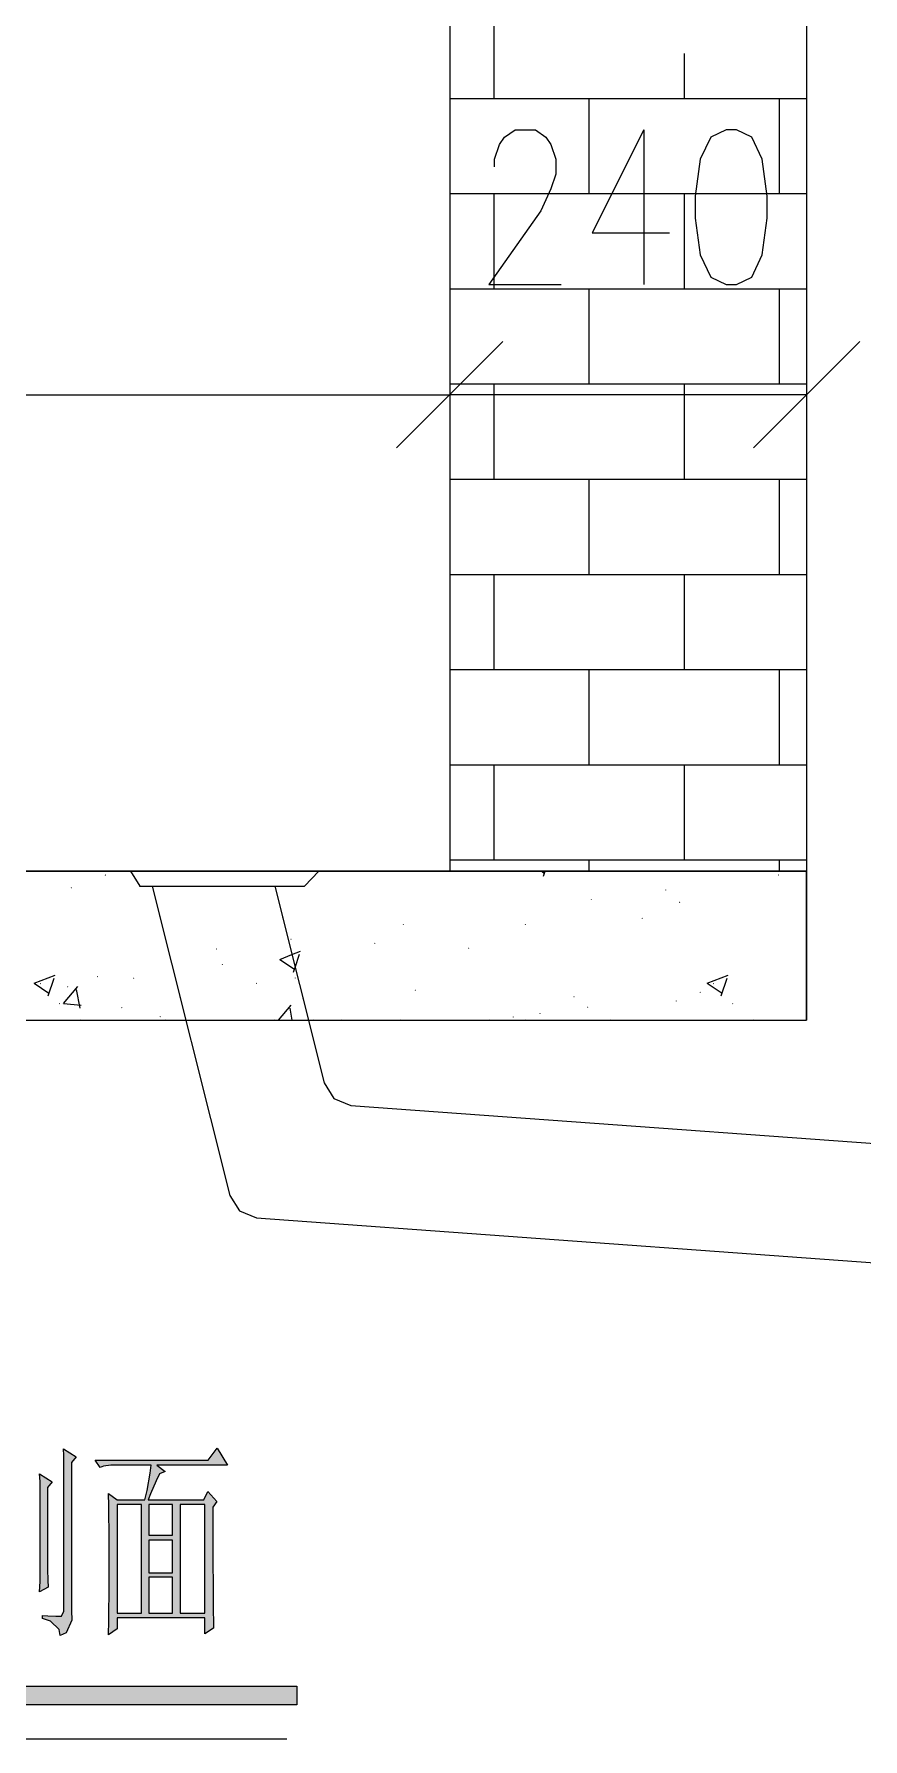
# Model space of a CAD drawing. Header units: millimetres. Extents: x -4415 to 173792, y -78716 to 47289.
# Drawn here: x 19326 to 24200, y -34156 to -24127 of the extents above; entities that cross this region are included whole.
import ezdxf

# ---------------------------------------------------------------- set-up
doc = ezdxf.new("R2010")
doc.units = ezdxf.units.MM

msp = doc.modelspace()

# ---------------------------------------------------------------- hatches: boundary and pattern name
h = msp.add_hatch(color=0)
h.dxf.hatch_style = 2
h.paths.add_polyline_path([(19598, -29056), (19594, -29052), (19598, -29048), (19602, -29052)])
h = msp.add_hatch(color=0)
h.dxf.hatch_style = 2
h.paths.add_polyline_path([(19598, -29056), (19594, -29052), (19598, -29048), (19602, -29052)])
h = msp.add_hatch(color=0)
h.dxf.hatch_style = 2
h.paths.add_polyline_path([(19598, -29056), (19594, -29052), (19598, -29048), (19602, -29052)])
h = msp.add_hatch(color=0)
h.dxf.hatch_style = 2
h.paths.add_polyline_path([(19669, -29056), (19665, -29052), (19669, -29048), (19673, -29052)])
h = msp.add_hatch(color=0)
h.dxf.hatch_style = 2
h.paths.add_polyline_path([(19745, -29078), (19741, -29074), (19745, -29070), (19749, -29074)])
h = msp.add_hatch(color=0)
h.dxf.hatch_style = 2
h.paths.add_polyline_path([(19854, -29056), (19850, -29052), (19854, -29048), (19858, -29052)])
h = msp.add_hatch(color=0)
h.dxf.hatch_style = 2
h.paths.add_polyline_path([(19854, -29056), (19850, -29052), (19854, -29048), (19858, -29052)])
h = msp.add_hatch(color=0)
h.dxf.hatch_style = 2
h.paths.add_polyline_path([(19854, -29056), (19850, -29052), (19854, -29048), (19858, -29052)])
h = msp.add_hatch(color=0)
h.dxf.hatch_style = 2
h.paths.add_polyline_path([(19907, -29056), (19903, -29052), (19907, -29048), (19911, -29052)])
h = msp.add_hatch(color=0)
h.dxf.hatch_style = 2
h.paths.add_polyline_path([(21342, -29056), (21338, -29052), (21342, -29048), (21346, -29052)])
h = msp.add_hatch(color=0)
h.dxf.hatch_style = 2
h.paths.add_polyline_path([(21342, -29056), (21338, -29052), (21342, -29048), (21346, -29052)])
h = msp.add_hatch(color=0)
h.dxf.hatch_style = 2
h.paths.add_polyline_path([(21342, -29056), (21338, -29052), (21342, -29048), (21346, -29052)])
h = msp.add_hatch(color=0)
h.dxf.hatch_style = 2
h.paths.add_polyline_path([(21390, -29056), (21386, -29052), (21390, -29048), (21393, -29052)])
h = msp.add_hatch(color=0)
h.dxf.hatch_style = 2
h.paths.add_polyline_path([(21390, -29056), (21386, -29052), (21390, -29048), (21393, -29052)])
h = msp.add_hatch(color=0)
h.dxf.hatch_style = 2
h.paths.add_polyline_path([(21390, -29056), (21386, -29052), (21390, -29048), (21393, -29052)])
h = msp.add_hatch(color=0)
h.dxf.hatch_style = 2
h.paths.add_polyline_path([(21882, -29056), (21878, -29052), (21882, -29048), (21886, -29052)])
h = msp.add_hatch(color=0)
h.dxf.hatch_style = 2
h.paths.add_polyline_path([(21882, -29056), (21878, -29052), (21882, -29048), (21886, -29052)])
h = msp.add_hatch(color=0)
h.dxf.hatch_style = 2
h.paths.add_polyline_path([(22214, -29056), (22210, -29052), (22214, -29048), (22218, -29052)])
h = msp.add_hatch(color=0)
h.dxf.hatch_style = 2
h.paths.add_polyline_path([(22214, -29056), (22210, -29052), (22214, -29048), (22218, -29052)])
h = msp.add_hatch(color=0)
h.dxf.hatch_style = 2
h.paths.add_polyline_path([(22214, -29056), (22210, -29052), (22214, -29048), (22218, -29052)])
h = msp.add_hatch(color=0)
h.dxf.hatch_style = 2
h.paths.add_polyline_path([(22600, -29056), (22596, -29052), (22600, -29048), (22604, -29052)])
h = msp.add_hatch(color=0)
h.dxf.hatch_style = 2
h.paths.add_polyline_path([(22600, -29056), (22596, -29052), (22600, -29048), (22604, -29052)])
h = msp.add_hatch(color=0)
h.dxf.hatch_style = 2
h.paths.add_polyline_path([(22600, -29056), (22596, -29052), (22600, -29048), (22604, -29052)])
h = msp.add_hatch(color=0)
h.dxf.hatch_style = 2
h.paths.add_polyline_path([(22620, -29056), (22616, -29052), (22620, -29048), (22624, -29052)])
h = msp.add_hatch(color=0)
h.dxf.hatch_style = 2
h.paths.add_polyline_path([(23087, -29056), (23083, -29052), (23087, -29048), (23091, -29052)])
h = msp.add_hatch(color=0)
h.dxf.hatch_style = 2
h.paths.add_polyline_path([(23087, -29056), (23083, -29052), (23087, -29048), (23091, -29052)])
h = msp.add_hatch(color=0)
h.dxf.hatch_style = 2
h.paths.add_polyline_path([(23087, -29056), (23083, -29052), (23087, -29048), (23091, -29052)])
h = msp.add_hatch(color=0)
h.dxf.hatch_style = 2
h.paths.add_polyline_path([(23704, -29078), (23700, -29074), (23704, -29070), (23708, -29074)])
h = msp.add_hatch(color=0)
h.dxf.hatch_style = 2
h.paths.add_polyline_path([(23812, -29056), (23808, -29052), (23812, -29048), (23816, -29052)])
h = msp.add_hatch(color=0)
h.dxf.hatch_style = 2
h.paths.add_polyline_path([(23812, -29056), (23808, -29052), (23812, -29048), (23816, -29052)])
h = msp.add_hatch(color=0)
h.dxf.hatch_style = 2
h.paths.add_polyline_path([(23812, -29056), (23808, -29052), (23812, -29048), (23816, -29052)])
h = msp.add_hatch(color=0)
h.dxf.hatch_style = 2
h.paths.add_polyline_path([(23865, -29056), (23861, -29052), (23865, -29048), (23869, -29052)])
h = msp.add_hatch(color=0)
h.dxf.hatch_style = 2
h.paths.add_polyline_path([(19544, -29153), (19540, -29149), (19544, -29145), (19548, -29149)])
h = msp.add_hatch(color=0)
h.dxf.hatch_style = 2
h.paths.add_polyline_path([(20272, -29143), (20268, -29139), (20272, -29135), (20276, -29139)])
h = msp.add_hatch(color=0)
h.dxf.hatch_style = 2
h.paths.add_polyline_path([(20272, -29143), (20268, -29139), (20272, -29135), (20276, -29139)])
h = msp.add_hatch(color=0)
h.dxf.hatch_style = 2
h.paths.add_polyline_path([(20272, -29143), (20268, -29139), (20272, -29135), (20276, -29139)])
h = msp.add_hatch(color=0)
h.dxf.hatch_style = 2
h.paths.add_polyline_path([(20295, -29143), (20291, -29139), (20295, -29135), (20299, -29139)])
h = msp.add_hatch(color=0)
h.dxf.hatch_style = 2
h.paths.add_polyline_path([(20605, -29143), (20601, -29139), (20605, -29135), (20609, -29139)])
h = msp.add_hatch(color=0)
h.dxf.hatch_style = 2
h.paths.add_polyline_path([(20605, -29143), (20601, -29139), (20605, -29135), (20609, -29139)])
h = msp.add_hatch(color=0)
h.dxf.hatch_style = 2
h.paths.add_polyline_path([(20605, -29143), (20601, -29139), (20605, -29135), (20609, -29139)])
h = msp.add_hatch(color=0)
h.dxf.hatch_style = 2
h.paths.add_polyline_path([(23041, -29166), (23037, -29162), (23041, -29158), (23045, -29162)])
h = msp.add_hatch(color=0)
h.dxf.hatch_style = 2
h.paths.add_polyline_path([(20767, -29246), (20763, -29242), (20767, -29238), (20771, -29242)])
h = msp.add_hatch(color=0)
h.dxf.hatch_style = 2
h.paths.add_polyline_path([(20767, -29246), (20763, -29242), (20767, -29238), (20771, -29242)])
h = msp.add_hatch(color=0)
h.dxf.hatch_style = 2
h.paths.add_polyline_path([(20767, -29246), (20763, -29242), (20767, -29238), (20771, -29242)])
h = msp.add_hatch(color=0)
h.dxf.hatch_style = 2
h.paths.add_polyline_path([(22603, -29222), (22599, -29219), (22603, -29215), (22607, -29219)])
h = msp.add_hatch(color=0)
h.dxf.hatch_style = 2
h.paths.add_polyline_path([(23122, -29238), (23118, -29234), (23122, -29230), (23126, -29234)])
h = msp.add_hatch(color=0)
h.dxf.hatch_style = 2
h.paths.add_polyline_path([(20064, -29319), (20060, -29315), (20064, -29311), (20068, -29315)])
h = msp.add_hatch(color=0)
h.dxf.hatch_style = 2
h.paths.add_polyline_path([(20064, -29319), (20060, -29315), (20064, -29311), (20068, -29315)])
h = msp.add_hatch(color=0)
h.dxf.hatch_style = 2
h.paths.add_polyline_path([(20064, -29319), (20060, -29315), (20064, -29311), (20068, -29315)])
h = msp.add_hatch(color=0)
h.dxf.hatch_style = 2
h.paths.add_polyline_path([(20074, -29360), (20071, -29356), (20074, -29352), (20078, -29356)])
h = msp.add_hatch(color=0)
h.dxf.hatch_style = 2
h.paths.add_polyline_path([(20074, -29360), (20071, -29356), (20074, -29352), (20078, -29356)])
h = msp.add_hatch(color=0)
h.dxf.hatch_style = 2
h.paths.add_polyline_path([(20074, -29360), (20071, -29356), (20074, -29352), (20078, -29356)])
h = msp.add_hatch(color=0)
h.dxf.hatch_style = 2
h.paths.add_polyline_path([(20788, -29330), (20784, -29326), (20788, -29322), (20792, -29326)])
h = msp.add_hatch(color=0)
h.dxf.hatch_style = 2
h.paths.add_polyline_path([(20788, -29330), (20784, -29326), (20788, -29322), (20792, -29326)])
h = msp.add_hatch(color=0)
h.dxf.hatch_style = 2
h.paths.add_polyline_path([(20788, -29330), (20784, -29326), (20788, -29322), (20792, -29326)])
h = msp.add_hatch(color=0)
h.dxf.hatch_style = 2
h.paths.add_polyline_path([(21498, -29368), (21494, -29365), (21498, -29361), (21502, -29365)])
h = msp.add_hatch(color=0)
h.dxf.hatch_style = 2
h.paths.add_polyline_path([(22214, -29368), (22210, -29365), (22214, -29361), (22218, -29365)])
h = msp.add_hatch(color=0)
h.dxf.hatch_style = 2
h.paths.add_polyline_path([(22902, -29333), (22898, -29329), (22902, -29325), (22906, -29329)])
h = msp.add_hatch(color=0)
h.dxf.hatch_style = 2
h.paths.add_polyline_path([(20821, -29458), (20817, -29454), (20821, -29450), (20825, -29454)])
h = msp.add_hatch(color=0)
h.dxf.hatch_style = 2
h.paths.add_polyline_path([(20821, -29458), (20817, -29454), (20821, -29450), (20825, -29454)])
h = msp.add_hatch(color=0)
h.dxf.hatch_style = 2
h.paths.add_polyline_path([(20821, -29458), (20817, -29454), (20821, -29450), (20825, -29454)])
h = msp.add_hatch(color=0)
h.dxf.hatch_style = 2
h.paths.add_polyline_path([(20836, -29455), (20832, -29451), (20836, -29447), (20840, -29451)])
h = msp.add_hatch(color=0)
h.dxf.hatch_style = 2
h.paths.add_polyline_path([(21330, -29480), (21326, -29476), (21330, -29472), (21334, -29476)])
h = msp.add_hatch(color=0)
h.dxf.hatch_style = 2
h.paths.add_polyline_path([(20122, -29550), (20118, -29546), (20122, -29542), (20126, -29546)])
h = msp.add_hatch(color=0)
h.dxf.hatch_style = 2
h.paths.add_polyline_path([(20122, -29550), (20118, -29546), (20122, -29542), (20126, -29546)])
h = msp.add_hatch(color=0)
h.dxf.hatch_style = 2
h.paths.add_polyline_path([(20122, -29550), (20118, -29546), (20122, -29542), (20126, -29546)])
h = msp.add_hatch(color=0)
h.dxf.hatch_style = 2
h.paths.add_polyline_path([(20398, -29513), (20394, -29509), (20398, -29505), (20402, -29509)])
h = msp.add_hatch(color=0)
h.dxf.hatch_style = 2
h.paths.add_polyline_path([(21882, -29508), (21878, -29504), (21882, -29500), (21886, -29504)])
h = msp.add_hatch(color=0)
h.dxf.hatch_style = 2
h.paths.add_polyline_path([(19699, -29675), (19695, -29672), (19699, -29668), (19703, -29672)])
h = msp.add_hatch(color=0)
h.dxf.hatch_style = 2
h.paths.add_polyline_path([(19911, -29685), (19907, -29681), (19911, -29677), (19915, -29681)])
h = msp.add_hatch(color=0)
h.dxf.hatch_style = 2
h.paths.add_polyline_path([(20432, -29604), (20428, -29600), (20432, -29596), (20436, -29600)])
h = msp.add_hatch(color=0)
h.dxf.hatch_style = 2
h.paths.add_polyline_path([(20861, -29683), (20857, -29679), (20861, -29675), (20865, -29679)])
h = msp.add_hatch(color=0)
h.dxf.hatch_style = 2
h.paths.add_polyline_path([(23869, -29685), (23865, -29681), (23869, -29677), (23873, -29681)])
h = msp.add_hatch(color=0)
h.dxf.hatch_style = 2
h.paths.add_polyline_path([(19363, -29717), (19359, -29713), (19363, -29709), (19367, -29713)])
h = msp.add_hatch(color=0)
h.dxf.hatch_style = 2
h.paths.add_polyline_path([(19523, -29735), (19519, -29731), (19523, -29727), (19527, -29731)])
h = msp.add_hatch(color=0)
h.dxf.hatch_style = 2
h.paths.add_polyline_path([(20633, -29715), (20629, -29711), (20633, -29707), (20637, -29711)])
h = msp.add_hatch(color=0)
h.dxf.hatch_style = 2
h.paths.add_polyline_path([(20882, -29701), (20878, -29697), (20882, -29693), (20886, -29697)])
h = msp.add_hatch(color=0)
h.dxf.hatch_style = 2
h.paths.add_polyline_path([(20882, -29701), (20878, -29697), (20882, -29693), (20886, -29697)])
h = msp.add_hatch(color=0)
h.dxf.hatch_style = 2
h.paths.add_polyline_path([(20882, -29701), (20878, -29697), (20882, -29693), (20886, -29697)])
h = msp.add_hatch(color=0)
h.dxf.hatch_style = 2
h.paths.add_polyline_path([(21567, -29755), (21563, -29751), (21567, -29747), (21571, -29751)])
h = msp.add_hatch(color=0)
h.dxf.hatch_style = 2
h.paths.add_polyline_path([(23243, -29768), (23239, -29764), (23243, -29760), (23247, -29764)])
h = msp.add_hatch(color=0)
h.dxf.hatch_style = 2
h.paths.add_polyline_path([(23322, -29717), (23318, -29713), (23322, -29709), (23326, -29713)])
h = msp.add_hatch(color=0)
h.dxf.hatch_style = 2
h.paths.add_polyline_path([(19475, -29834), (19471, -29830), (19475, -29826), (19479, -29830)])
h = msp.add_hatch(color=0)
h.dxf.hatch_style = 2
h.paths.add_polyline_path([(19842, -29858), (19838, -29854), (19842, -29850), (19846, -29854)])
h = msp.add_hatch(color=0)
h.dxf.hatch_style = 2
h.paths.add_polyline_path([(20183, -29795), (20179, -29791), (20183, -29787), (20187, -29791)])
h = msp.add_hatch(color=0)
h.dxf.hatch_style = 2
h.paths.add_polyline_path([(20183, -29795), (20179, -29791), (20183, -29787), (20187, -29791)])
h = msp.add_hatch(color=0)
h.dxf.hatch_style = 2
h.paths.add_polyline_path([(20183, -29795), (20179, -29791), (20183, -29787), (20187, -29791)])
h = msp.add_hatch(color=0)
h.dxf.hatch_style = 2
h.paths.add_polyline_path([(20908, -29804), (20904, -29800), (20908, -29796), (20911, -29800)])
h = msp.add_hatch(color=0)
h.dxf.hatch_style = 2
h.paths.add_polyline_path([(20908, -29804), (20904, -29800), (20908, -29796), (20911, -29800)])
h = msp.add_hatch(color=0)
h.dxf.hatch_style = 2
h.paths.add_polyline_path([(20908, -29804), (20904, -29800), (20908, -29796), (20911, -29800)])
h = msp.add_hatch(color=0)
h.dxf.hatch_style = 2
h.paths.add_polyline_path([(22301, -29892), (22297, -29888), (22301, -29884), (22305, -29888)])
h = msp.add_hatch(color=0)
h.dxf.hatch_style = 2
h.paths.add_polyline_path([(22501, -29795), (22497, -29791), (22501, -29787), (22505, -29791)])
h = msp.add_hatch(color=0)
h.dxf.hatch_style = 2
h.paths.add_polyline_path([(22581, -29855), (22577, -29851), (22581, -29847), (22585, -29851)])
h = msp.add_hatch(color=0)
h.dxf.hatch_style = 2
h.paths.add_polyline_path([(23102, -29819), (23098, -29815), (23102, -29811), (23106, -29815)])
h = msp.add_hatch(color=0)
h.dxf.hatch_style = 2
h.paths.add_polyline_path([(23435, -29834), (23431, -29830), (23435, -29826), (23438, -29830)])
h = msp.add_hatch(color=0)
h.dxf.hatch_style = 2
h.paths.add_polyline_path([(19597, -29931), (19593, -29927), (19597, -29923), (19601, -29927)])
h = msp.add_hatch(color=0)
h.dxf.hatch_style = 2
h.paths.add_polyline_path([(19629, -29931), (19625, -29927), (19629, -29923), (19633, -29927)])
h = msp.add_hatch(color=0)
h.dxf.hatch_style = 2
h.paths.add_polyline_path([(19629, -29931), (19625, -29927), (19629, -29923), (19633, -29927)])
h = msp.add_hatch(color=0)
h.dxf.hatch_style = 2
h.paths.add_polyline_path([(19735, -29931), (19731, -29927), (19735, -29923), (19739, -29927)])
h = msp.add_hatch(color=0)
h.dxf.hatch_style = 2
h.paths.add_polyline_path([(19735, -29931), (19731, -29927), (19735, -29923), (19739, -29927)])
h = msp.add_hatch(color=0)
h.dxf.hatch_style = 2
h.paths.add_polyline_path([(19735, -29931), (19731, -29927), (19735, -29923), (19739, -29927)])
h = msp.add_hatch(color=0)
h.dxf.hatch_style = 2
h.paths.add_polyline_path([(19921, -29931), (19917, -29927), (19921, -29923), (19925, -29927)])
h = msp.add_hatch(color=0)
h.dxf.hatch_style = 2
h.paths.add_polyline_path([(19921, -29931), (19917, -29927), (19921, -29923), (19925, -29927)])
h = msp.add_hatch(color=0)
h.dxf.hatch_style = 2
h.paths.add_polyline_path([(20005, -29931), (20001, -29927), (20005, -29923), (20009, -29927)])
h = msp.add_hatch(color=0)
h.dxf.hatch_style = 2
h.paths.add_polyline_path([(20005, -29931), (20001, -29927), (20005, -29923), (20009, -29927)])
h = msp.add_hatch(color=0)
h.dxf.hatch_style = 2
h.paths.add_polyline_path([(20067, -29911), (20063, -29907), (20067, -29903), (20071, -29907)])
h = msp.add_hatch(color=0)
h.dxf.hatch_style = 2
h.paths.add_polyline_path([(20099, -29931), (20095, -29927), (20099, -29923), (20103, -29927)])
h = msp.add_hatch(color=0)
h.dxf.hatch_style = 2
h.paths.add_polyline_path([(20742, -29931), (20738, -29927), (20742, -29923), (20746, -29927)])
h = msp.add_hatch(color=0)
h.dxf.hatch_style = 2
h.paths.add_polyline_path([(20742, -29931), (20738, -29927), (20742, -29923), (20746, -29927)])
h = msp.add_hatch(color=0)
h.dxf.hatch_style = 2
h.paths.add_polyline_path([(20742, -29931), (20738, -29927), (20742, -29923), (20746, -29927)])
h = msp.add_hatch(color=0)
h.dxf.hatch_style = 2
h.paths.add_polyline_path([(20933, -29907), (20929, -29903), (20933, -29899), (20937, -29903)])
h = msp.add_hatch(color=0)
h.dxf.hatch_style = 2
h.paths.add_polyline_path([(20933, -29907), (20929, -29903), (20933, -29899), (20937, -29903)])
h = msp.add_hatch(color=0)
h.dxf.hatch_style = 2
h.paths.add_polyline_path([(20933, -29907), (20929, -29903), (20933, -29899), (20937, -29903)])
h = msp.add_hatch(color=0)
h.dxf.hatch_style = 2
h.paths.add_polyline_path([(20971, -29931), (20967, -29927), (20971, -29923), (20975, -29927)])
h = msp.add_hatch(color=0)
h.dxf.hatch_style = 2
h.paths.add_polyline_path([(20971, -29931), (20967, -29927), (20971, -29923), (20975, -29927)])
h = msp.add_hatch(color=0)
h.dxf.hatch_style = 2
h.paths.add_polyline_path([(21133, -29931), (21129, -29927), (21133, -29923), (21137, -29927)])
h = msp.add_hatch(color=0)
h.dxf.hatch_style = 2
h.paths.add_polyline_path([(21133, -29931), (21129, -29927), (21133, -29923), (21137, -29927)])
h = msp.add_hatch(color=0)
h.dxf.hatch_style = 2
h.paths.add_polyline_path([(21480, -29931), (21476, -29927), (21480, -29923), (21484, -29927)])
h = msp.add_hatch(color=0)
h.dxf.hatch_style = 2
h.paths.add_polyline_path([(21844, -29931), (21840, -29927), (21844, -29923), (21848, -29927)])
h = msp.add_hatch(color=0)
h.dxf.hatch_style = 2
h.paths.add_polyline_path([(21844, -29931), (21840, -29927), (21844, -29923), (21848, -29927)])
h = msp.add_hatch(color=0)
h.dxf.hatch_style = 2
h.paths.add_polyline_path([(22002, -29931), (21999, -29927), (22002, -29923), (22006, -29927)])
h = msp.add_hatch(color=0)
h.dxf.hatch_style = 2
h.paths.add_polyline_path([(22002, -29931), (21999, -29927), (22002, -29923), (22006, -29927)])
h = msp.add_hatch(color=0)
h.dxf.hatch_style = 2
h.paths.add_polyline_path([(22143, -29913), (22139, -29909), (22143, -29905), (22147, -29909)])
h = msp.add_hatch(color=0)
h.dxf.hatch_style = 2
h.paths.add_polyline_path([(22218, -29931), (22214, -29927), (22218, -29923), (22222, -29927)])
h = msp.add_hatch(color=0)
h.dxf.hatch_style = 2
h.paths.add_polyline_path([(22218, -29931), (22214, -29927), (22218, -29923), (22222, -29927)])
h = msp.add_hatch(color=0)
h.dxf.hatch_style = 2
h.paths.add_polyline_path([(22344, -29931), (22340, -29927), (22344, -29923), (22348, -29927)])
h = msp.add_hatch(color=0)
h.dxf.hatch_style = 2
h.paths.add_polyline_path([(22715, -29931), (22711, -29927), (22715, -29923), (22719, -29927)])
h = msp.add_hatch(color=0)
h.dxf.hatch_style = 2
h.paths.add_polyline_path([(22715, -29931), (22711, -29927), (22715, -29923), (22719, -29927)])
h = msp.add_hatch(color=0)
h.dxf.hatch_style = 2
h.paths.add_polyline_path([(22956, -29931), (22952, -29927), (22956, -29923), (22960, -29927)])
h = msp.add_hatch(color=0)
h.dxf.hatch_style = 2
h.paths.add_polyline_path([(22956, -29931), (22952, -29927), (22956, -29923), (22960, -29927)])
h = msp.add_hatch(color=0)
h.dxf.hatch_style = 2
h.paths.add_polyline_path([(23556, -29931), (23552, -29927), (23556, -29923), (23560, -29927)])
h = msp.add_hatch(color=0)
h.dxf.hatch_style = 2
h.paths.add_polyline_path([(23587, -29931), (23583, -29927), (23587, -29923), (23591, -29927)])
h = msp.add_hatch(color=0)
h.dxf.hatch_style = 2
h.paths.add_polyline_path([(23587, -29931), (23583, -29927), (23587, -29923), (23591, -29927)])
h = msp.add_hatch(color=0)
h.dxf.hatch_style = 2
h.paths.add_polyline_path([(23693, -29931), (23689, -29927), (23693, -29923), (23697, -29927)])
h = msp.add_hatch(color=0)
h.dxf.hatch_style = 2
h.paths.add_polyline_path([(23693, -29931), (23689, -29927), (23693, -29923), (23697, -29927)])
h = msp.add_hatch(color=0)
h.dxf.hatch_style = 2
h.paths.add_polyline_path([(23693, -29931), (23689, -29927), (23693, -29923), (23697, -29927)])
h = msp.add_hatch(color=0)
h.dxf.hatch_style = 2
h.paths.add_polyline_path([(19501, -32644), (19501, -32587), (19500, -32489), (19498, -32450), (19574, -32497), (19545, -32530), (19545, -33400), (19548, -33457), (19515, -33531), (19479, -33547), (19474, -33511), (19423, -33462), (19375, -33447), (19375, -33429), (19407, -33431), (19454, -33433), (19470, -33433), (19486, -33433), (19501, -33405), (19501, -33376)])
h = msp.add_hatch(color=0)
h.paths.add_polyline_path([(19977, -32749), (19991, -32694), (20009, -32593), (20014, -32545), (19801, -32545), (19776, -32545), (19733, -32552), (19715, -32559), (19685, -32516), (20350, -32516), (20403, -32445), (20463, -32545), (20048, -32545), (20097, -32583), (20064, -32597), (20043, -32638), (20010, -32714), (19997, -32749), (20324, -32749), (20347, -32701), (20400, -32759), (20376, -32792), (20376, -33006), (20378, -33362), (20380, -33505), (20330, -33538), (20330, -33443), (19815, -33443), (19815, -33509), (19764, -33543), (19766, -33460), (19767, -33246), (19767, -33117), (19767, -32988), (19766, -32785), (19764, -32711), (19815, -32749)])
h.paths.add_polyline_path([(20184, -32777), (20184, -33415), (20330, -33415), (20330, -32777)])
h.paths.add_polyline_path([(19815, -32777), (19815, -33415), (19957, -33415), (19957, -32777)])
h.paths.add_polyline_path([(20000, -33205), (20000, -33415), (20140, -33415), (20140, -33205)])
h.paths.add_polyline_path([(20000, -32986), (20000, -33178), (20140, -33178), (20140, -32986)])
h.paths.add_polyline_path([(20000, -32777), (20000, -32957), (20140, -32957), (20140, -32777)])
h = msp.add_hatch(color=0)
h.dxf.hatch_style = 2
h.paths.add_polyline_path([(19358, -32597), (19431, -32644), (19405, -32677), (19405, -33138), (19405, -33159), (19407, -33222), (19408, -33262), (19358, -33290), (19361, -33229), (19362, -33047), (19362, -32927), (19362, -32807), (19361, -32642)])
h = msp.add_hatch(color=0)
h.dxf.hatch_style = 2
h.paths.add_polyline_path([(13994, -33955), (13994, -33846), (20871, -33846), (20871, -33955)])

# ---------------------------------------------------------------- linework, layer by layer
at = {"color": 0, "lineweight": 0}
for points in [[(21770, -20304), (21770, -29052)], [(23869, -20304), (23869, -29052)], [(22031, -24506), (22031, -23945)], [(23151, -24506), (23151, -24241)], [(21770, -24469), (21770, -26799)], [(21770, -24469), (21770, -26799)], [(23869, -24469), (23869, -26799)], [(21770, -24506), (23869, -24506)], [(22591, -25065), (22591, -24506)], [(23710, -25065), (23710, -24506)], [(22033, -24907), (22033, -24863), (22063, -24777), (22093, -24733), (22154, -24691), (22274, -24691), (22335, -24733), (22365, -24777), (22395, -24863), (22395, -24950), (22365, -25037), (22305, -25167), (22001, -25600), (22425, -25600)], [(22911, -24691), (22608, -25296), (23062, -25296)], [(22911, -24691), (22911, -25600)], [(21770, -25065), (23869, -25065)], [(22031, -25626), (22031, -25065)], [(23151, -25626), (23151, -25065)], [(21770, -25626), (23869, -25626)], [(22591, -26185), (22591, -25626)], [(23710, -26185), (23710, -25626)], [(21457, -26561), (22082, -25936)], [(22082, -25936), (21457, -26561)], [(23557, -26561), (24182, -25936)], [(11272, -26248), (21770, -26248)], [(21770, -26185), (23869, -26185)], [(23869, -26248), (21770, -26248)], [(22031, -26745), (22031, -26185)], [(23151, -26745), (23151, -26185)], [(21770, -26745), (23869, -26745)], [(22591, -27306), (22591, -26745)], [(23710, -27306), (23710, -26745)], [(21770, -27306), (23869, -27306)], [(22031, -27865), (22031, -27306)], [(23151, -27865), (23151, -27306)], [(21770, -27865), (23869, -27865)], [(22591, -28425), (22591, -27865)], [(23710, -28425), (23710, -27865)], [(21770, -28425), (23869, -28425)], [(22031, -28984), (22031, -28425)], [(23151, -28984), (23151, -28425)], [(9172, -29052), (23869, -29052)], [(23869, -29052), (9172, -29052)], [(19949, -29139), (19895, -29052)], [(20915, -29139), (21001, -29052)], [(21770, -28984), (23869, -28984)], [(22312, -29052), (22328, -29064)], [(22321, -29081), (22331, -29052)], [(22591, -29052), (22591, -28984)], [(23710, -29052), (23710, -28984)], [(23869, -29052), (23869, -29927)], [(23869, -29927), (23869, -29052)], [(19946, -29139), (20915, -29139)], [(20020, -29139), (20476, -30959)], [(20741, -29139), (21032, -30297)], [(20770, -29570), (20842, -29542)], [(20770, -29570), (20857, -29628)], [(20842, -29542), (20892, -29522)], [(20861, -29617), (20887, -29539)], [(19326, -29709), (19449, -29662)], [(19408, -29785), (19443, -29680)], [(20852, -29646), (20861, -29617)], [(23285, -29709), (23408, -29662)], [(23366, -29785), (23401, -29680)], [(19326, -29709), (19413, -29768)], [(19498, -29829), (19582, -29729)], [(19597, -29856), (19576, -29747)], [(23285, -29709), (23372, -29768)], [(19498, -29829), (19602, -29839)], [(20763, -29927), (20837, -29839)], [(20844, -29927), (20831, -29856)], [(9172, -29927), (23869, -29927)], [(21032, -30297), (21089, -30389), (21189, -30429)], [(21189, -30429), (25460, -30739)], [(20476, -30959), (20533, -31050), (20633, -31091)], [(20633, -31091), (25321, -31431)], [(14064, -34156), (20812, -34156)]]:
    msp.add_lwpolyline(points, dxfattribs=at)
for points in [[(23395, -24691), (23305, -24733), (23243, -24863), (23213, -25080), (23213, -25210), (23243, -25426), (23305, -25556), (23395, -25600), (23456, -25600), (23546, -25556), (23607, -25426), (23637, -25210), (23637, -25080), (23607, -24863), (23546, -24733), (23456, -24691)], [(19501, -32644), (19501, -32587), (19500, -32489), (19498, -32450), (19574, -32497), (19545, -32530), (19545, -33400), (19548, -33457), (19515, -33531), (19479, -33547), (19474, -33511), (19423, -33462), (19375, -33447), (19375, -33429), (19407, -33431), (19454, -33433), (19470, -33433), (19486, -33433), (19501, -33405), (19501, -33376)], [(19977, -32749), (19991, -32694), (20009, -32593), (20014, -32545), (19801, -32545), (19776, -32545), (19733, -32552), (19715, -32559), (19685, -32516), (20350, -32516), (20403, -32445), (20463, -32545), (20048, -32545), (20097, -32583), (20064, -32597), (20043, -32638), (20010, -32714), (19997, -32749), (20324, -32749), (20347, -32701), (20400, -32759), (20376, -32792), (20376, -33006), (20378, -33362), (20380, -33505), (20330, -33538), (20330, -33443), (19815, -33443), (19815, -33509), (19764, -33543), (19766, -33460), (19767, -33246), (19767, -33117), (19767, -32988), (19766, -32785), (19764, -32711), (19815, -32749)], [(19358, -32597), (19431, -32644), (19405, -32677), (19405, -33138), (19405, -33159), (19407, -33222), (19408, -33262), (19358, -33290), (19361, -33229), (19362, -33047), (19362, -32927), (19362, -32807), (19361, -32642)], [(19815, -32777), (19815, -33415), (19957, -33415), (19957, -32777)], [(20000, -32777), (20000, -32957), (20140, -32957), (20140, -32777)], [(20184, -32777), (20184, -33415), (20330, -33415), (20330, -32777)], [(20000, -32986), (20000, -33178), (20140, -33178), (20140, -32986)], [(20000, -33205), (20000, -33415), (20140, -33415), (20140, -33205)], [(13994, -33955), (13994, -33846), (20871, -33846), (20871, -33955)]]:
    msp.add_lwpolyline(points, close=True, dxfattribs=at)

doc.saveas('drawing.dxf')
